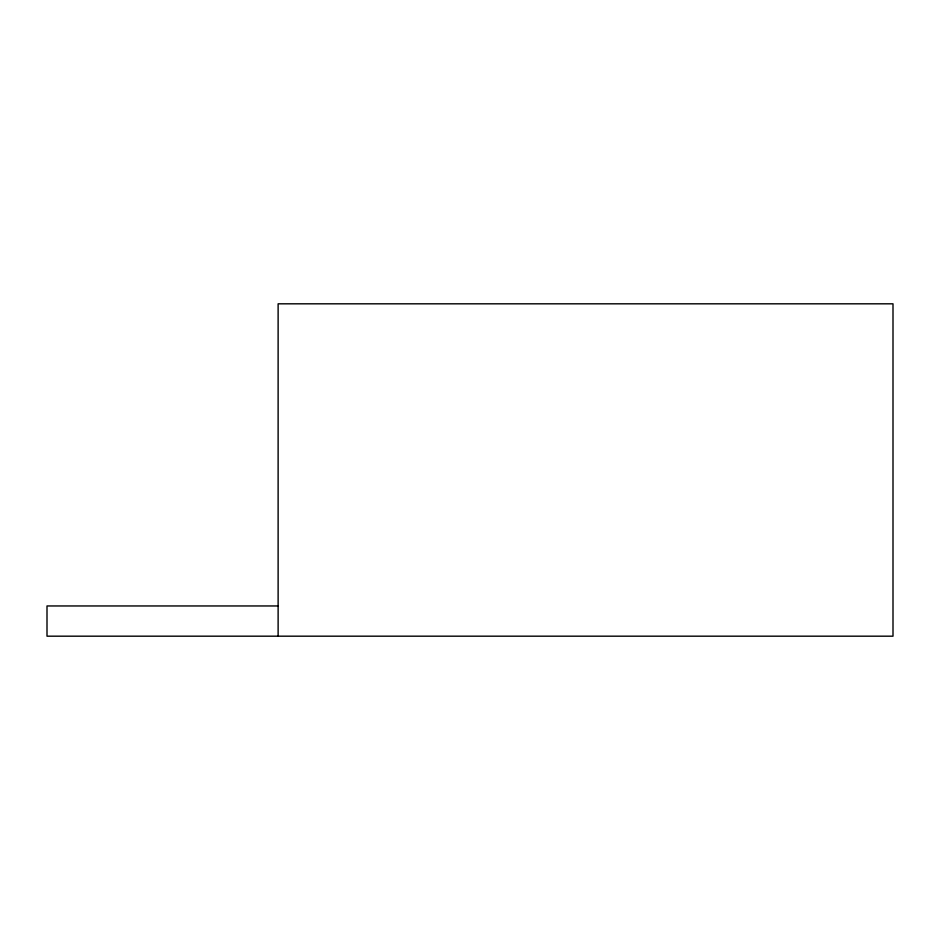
<?xml version="1.0" encoding="UTF-8"?>
<svg xmlns="http://www.w3.org/2000/svg" width="940" height="940" viewBox="0 0 940 940"><rect width="100%" height="100%" fill="white"/><g stroke="black" fill="none" stroke-linecap="round" stroke-linejoin="round"><path stroke-width="1.41" d="M278.123 605.959L47 605.959L47 636.18L893 636.18L893 303.82L278.123 303.82L278.123 636.18"/></g></svg>
